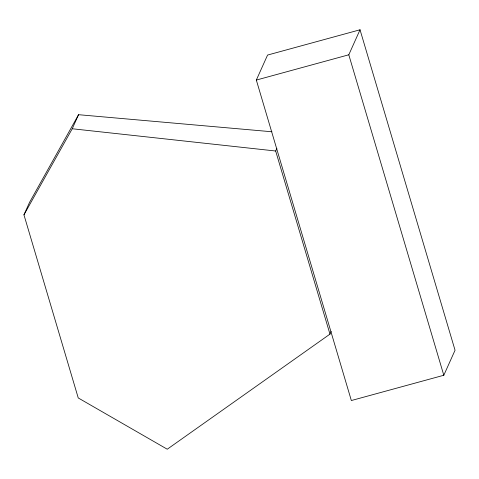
<?xml version="1.0" encoding="UTF-8"?>
<svg xmlns="http://www.w3.org/2000/svg" width="479" height="479" viewBox="0 0 479 479"><rect width="100%" height="100%" fill="white"/><g stroke="black" fill="none" stroke-linecap="round" stroke-linejoin="round"><path stroke-width="0.72" d="M331.175 331.438L329.965 334.132L167.255 449.218L78.245 397.953L23.95 214.832L29.572 202.324L78.556 114.697L271.946 131.767M23.95 214.832L72.239 128.755L78.556 114.697M256.331 80.065L267.569 55.055L360.034 29.782L455.05 350.245L443.811 375.261L351.346 400.534L256.331 80.065L348.796 54.792L360.034 29.782M329.965 334.132L275.67 151.011L276.88 148.316M72.239 128.755L275.67 151.011M348.796 54.792L443.811 375.261"/></g></svg>
